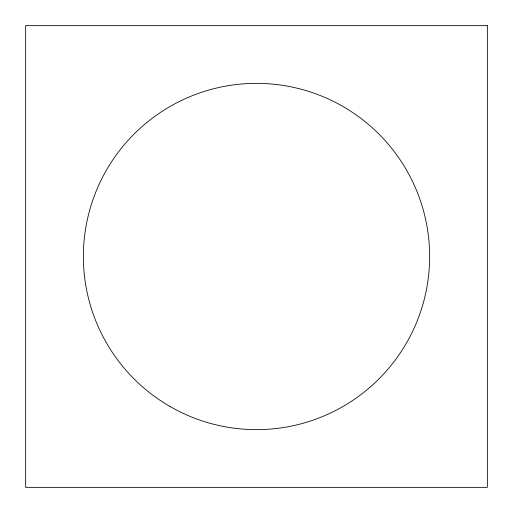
<?xml version="1.0" encoding="UTF-8"?>
<svg xmlns="http://www.w3.org/2000/svg" width="513" height="513" viewBox="0 0 513 513"><rect width="100%" height="100%" fill="white"/><g stroke="black" fill="none" stroke-linecap="round" stroke-linejoin="round"><path stroke-width="0.77" d="M487.35 25.65L25.65 25.65L25.65 487.35L487.35 487.35L487.35 25.65M169.931 406.443A173.137 173.137 0 0 0 429.637 256.5A173.137 173.137 0 0 0 169.931 106.557A173.137 173.137 0 0 0 169.931 406.443"/></g></svg>
